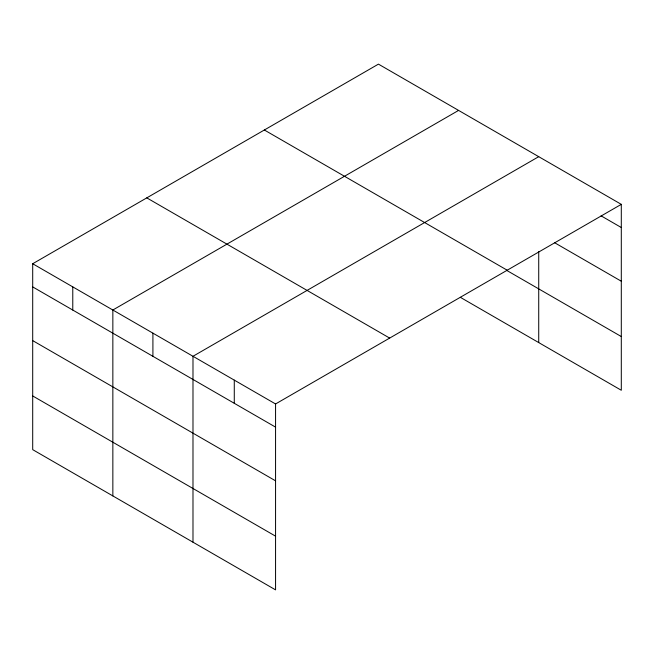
<?xml version="1.0" encoding="UTF-8"?>
<svg xmlns="http://www.w3.org/2000/svg" width="654" height="654" viewBox="0 0 654 654"><rect width="100%" height="100%" fill="white"/><g stroke="black" fill="none" stroke-linecap="round" stroke-linejoin="round"><path stroke-width="0.98" d="M32.7 263.742L275.563 403.959L275.563 589.867L32.7 449.65L32.7 263.742L378.437 64.133L621.3 204.35L621.3 390.258L460.326 297.317M458.585 110.403L112.848 310.012L112.848 495.92M538.724 156.674L192.987 356.283L192.987 542.191M275.563 403.959L621.3 204.35M601.1 215.853L621.3 227.518M554.535 242.675L621.3 281.22M264.347 130.007L507.21 270.216M506.498 270.274L621.3 336.548M146.79 197.868L389.653 338.085M32.7 286.91L275.563 427.127M32.7 340.611L275.563 480.829M32.7 395.948L275.563 536.166M538.724 251.659L538.724 342.582M234.279 380.121L234.279 403.289M152.913 333.148L152.913 356.316M72.774 286.877L72.774 310.045"/></g></svg>
